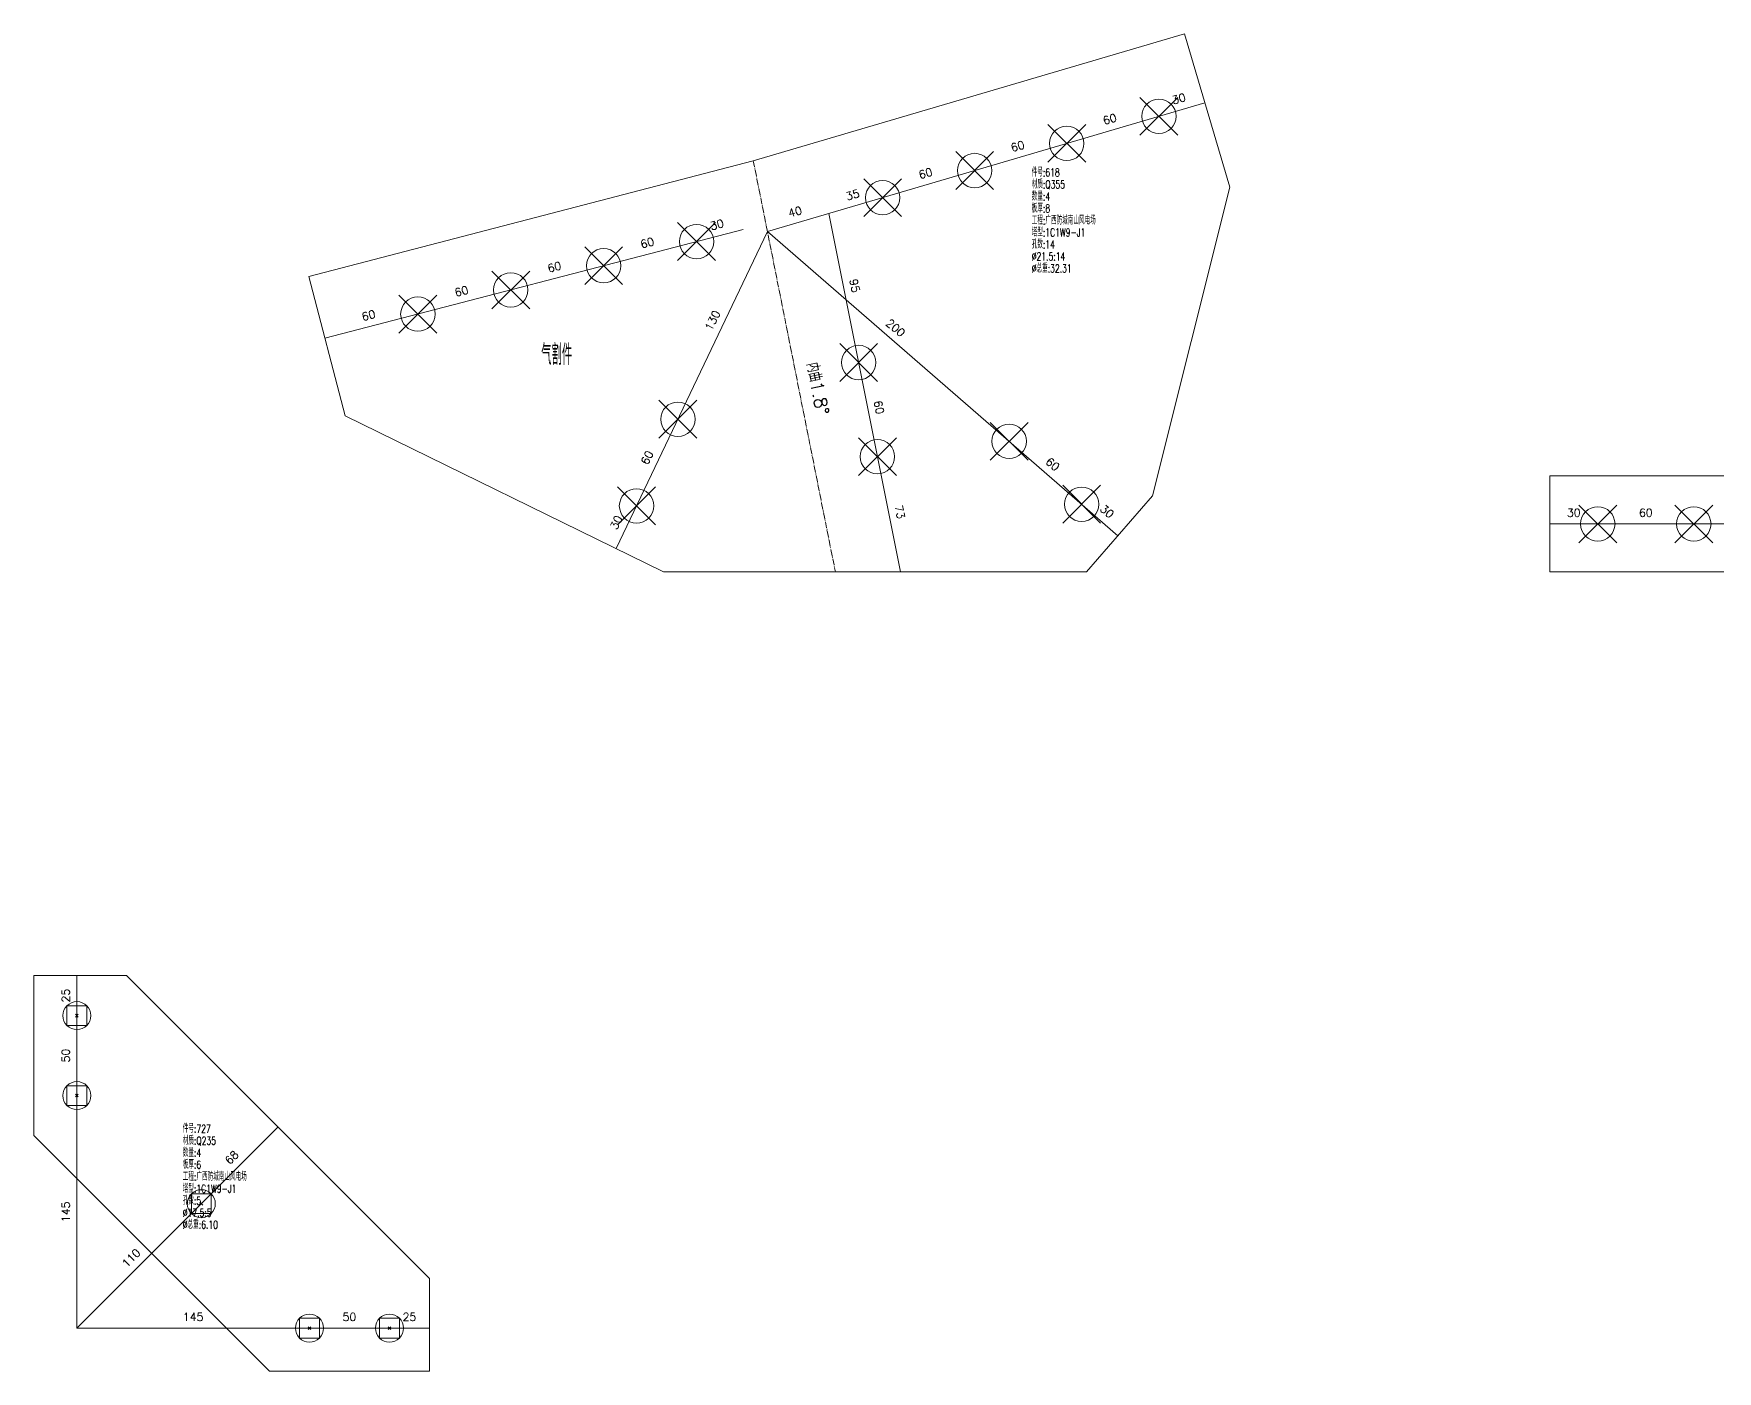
# Model space of a CAD drawing. Extents: x -105 to 10956, y -4548 to 9487.
# Drawn here: x 1539 to 2591, y 1543 to 2380 of the extents above; entities that cross this region are included whole.
import ezdxf
from ezdxf.enums import TextEntityAlignment as Align

# ---------------------------------------------------------------- set-up
doc = ezdxf.new("R2010")
doc.units = 0
doc.header["$MEASUREMENT"] = 0
doc.linetypes.add('制弯线', pattern=[5.9, 4, -0.5, 0.2, -0.5, 0.2, -0.5])
doc.layers.get('0').update_dxf_attribs({"linetype": 'CONTINUOUS', "lineweight": 25})
doc.layers.add('1', color=7, linetype='CONTINUOUS', lineweight=25)
doc.layers.add('2', color=7, linetype='CONTINUOUS', lineweight=25)
doc.styles.get("Standard").update_dxf_attribs({"font": 'simplex.shx', "width": 0.7, "height": 3, "bigfont": 'gbhzfs.shx'})

msp = doc.modelspace()

# ---------------------------------------------------------------- linework, layer by layer
at = {"layer": '1', "color": 7, "linetype": 'Continuous', "lineweight": 18}
for p, q in [((2258.11255, 2379.52882), (1988.56172, 2300.13521)), ((2286.36753, 2283.60355), (2258.11255, 2379.52882)), ((1988.56172, 2300.13521), (1710.79712, 2227.82927)), ((2238.07605, 2090.65896), (2286.36753, 2283.60355)), ((1710.79712, 2227.82927), (1733.47188, 2140.73245)), ((1733.47188, 2140.73245), (1932.4524, 2043.08326)), ((2726.36753, 2103.08326), (2486.36753, 2103.08326)), ((2486.36753, 2103.08326), (2486.36753, 2043.08326)), ((2196.77849, 2043.08326), (2238.07605, 2090.65896)), ((1932.4524, 2043.08326), (2196.77849, 2043.08326)), ((2486.36753, 2043.08326), (2726.36753, 2043.08326)), ((1596.83236, 1790.74766), (1538.83236, 1790.74766)), ((1538.83236, 1790.74766), (1538.83236, 1690.74766)), ((1786.18445, 1601.39557), (1596.83236, 1790.74766)), ((1538.83236, 1690.74766), (1686.18445, 1543.39557)), ((1786.18445, 1543.39557), (1786.18445, 1601.39557)), ((1686.18445, 1543.39557), (1786.18445, 1543.39557))]:
    msp.add_line(p, q, dxfattribs=at)
at = {"layer": '1', "color": 7, "linetype": 'Continuous', "lineweight": 13}
for p, q in [((2230.22472, 2316.06096), (2253.87472, 2339.71096)), ((2253.87472, 2316.06096), (2230.22472, 2339.71096)), ((2172.66956, 2299.10797), (2196.31956, 2322.75797)), ((2196.31956, 2299.10797), (2172.66956, 2322.75797)), ((2115.1144, 2282.15499), (2138.7644, 2305.80499)), ((2138.7644, 2282.15499), (2115.1144, 2305.80499)), ((2057.55924, 2265.20201), (2081.20924, 2288.85201)), ((2081.20924, 2265.20201), (2057.55924, 2288.85201)), ((1941.30792, 2237.76061), (1964.95792, 2261.41061)), ((1964.95792, 2237.76061), (1941.30792, 2261.41061)), ((1883.24339, 2222.6441), (1906.89339, 2246.2941)), ((1906.89339, 2222.6441), (1883.24339, 2246.2941)), ((1825.17885, 2207.52759), (1848.82885, 2231.17759)), ((1848.82885, 2207.52759), (1825.17885, 2231.17759)), ((1767.11432, 2192.41108), (1790.76432, 2216.06108)), ((1790.76432, 2192.41108), (1767.11432, 2216.06108)), ((2042.58439, 2162.15119), (2066.23439, 2185.80119)), ((2066.23439, 2162.15119), (2042.58439, 2185.80119)), ((1929.61197, 2126.69553), (1953.26197, 2150.34553)), ((1953.26197, 2126.69553), (1929.61197, 2150.34553)), ((2136.65277, 2112.90862), (2160.30277, 2136.55862)), ((2160.30277, 2112.90862), (2136.65277, 2136.55862)), ((2054.33112, 2103.31232), (2077.98112, 2126.96232)), ((2077.98112, 2103.31232), (2054.33112, 2126.96232)), ((1903.76776, 2072.54688), (1927.41776, 2096.19688)), ((1927.41776, 2072.54688), (1903.76776, 2096.19688)), ((2181.9636, 2073.57844), (2205.6136, 2097.22844)), ((2205.6136, 2073.57844), (2181.9636, 2097.22844)), ((2504.54253, 2061.25826), (2528.19253, 2084.90826)), ((2528.19253, 2061.25826), (2504.54253, 2084.90826)), ((2564.54253, 2061.25826), (2588.19253, 2084.90826)), ((2588.19253, 2061.25826), (2564.54253, 2084.90826)), ((1559.64611, 1759.56141), (1559.64611, 1771.93391)), ((1559.64611, 1771.93391), (1572.01861, 1771.93391)), ((1572.01861, 1771.93391), (1572.01861, 1759.56141)), ((1572.01861, 1759.56141), (1559.64611, 1759.56141)), ((1564.95736, 1764.87266), (1566.70736, 1766.62266)), ((1566.70736, 1764.87266), (1564.95736, 1766.62266)), ((1559.64611, 1709.56141), (1559.64611, 1721.93391)), ((1559.64611, 1721.93391), (1572.01861, 1721.93391)), ((1564.95736, 1714.87266), (1566.70736, 1716.62266)), ((1566.70736, 1714.87266), (1564.95736, 1716.62266)), ((1572.01861, 1721.93391), (1572.01861, 1709.56141)), ((1572.01861, 1709.56141), (1559.64611, 1709.56141)), ((1637.42533, 1641.98711), (1637.42533, 1654.35961)), ((1637.42533, 1654.35961), (1649.79783, 1654.35961)), ((1649.79783, 1654.35961), (1649.79783, 1641.98711)), ((1649.79783, 1641.98711), (1637.42533, 1641.98711)), ((1642.73658, 1647.29836), (1644.48658, 1649.04836)), ((1644.48658, 1647.29836), (1642.73658, 1649.04836)), ((1704.99821, 1564.20931), (1704.99821, 1576.58181)), ((1704.99821, 1576.58181), (1717.37071, 1576.58181)), ((1710.30946, 1569.52056), (1712.05946, 1571.27056)), ((1712.05946, 1569.52056), (1710.30946, 1571.27056)), ((1717.37071, 1576.58181), (1717.37071, 1564.20931)), ((1754.99821, 1564.20931), (1754.99821, 1576.58181)), ((1754.99821, 1576.58181), (1767.37071, 1576.58181)), ((1760.30946, 1569.52056), (1762.05946, 1571.27056)), ((1762.05946, 1569.52056), (1760.30946, 1571.27056)), ((1767.37071, 1576.58181), (1767.37071, 1564.20931)), ((1717.37071, 1564.20931), (1704.99821, 1564.20931)), ((1767.37071, 1564.20931), (1754.99821, 1564.20931))]:
    msp.add_line(p, q, dxfattribs=at)
for centre, radius in [((2242.04972, 2327.88596), 10.75), ((2184.49456, 2310.93297), 10.75), ((2126.9394, 2293.97999), 10.75), ((2069.38424, 2277.02701), 10.75), ((1953.13292, 2249.58561), 10.75), ((1895.06839, 2234.4691), 10.75), ((1837.00385, 2219.35259), 10.75), ((1778.93932, 2204.23608), 10.75), ((2054.40939, 2173.97619), 10.75), ((1941.43697, 2138.52053), 10.75), ((2066.15612, 2115.13732), 10.75), ((2148.47777, 2124.73362), 10.75), ((1915.59276, 2084.37188), 10.75), ((2193.7886, 2085.40344), 10.75), ((2516.36753, 2073.08326), 10.75), ((2576.36753, 2073.08326), 10.75), ((1565.83236, 1765.74766), 8.75), ((1565.83236, 1715.74766), 8.75), ((1643.61158, 1648.17336), 8.75), ((1711.18446, 1570.39556), 8.75), ((1761.18446, 1570.39556), 8.75)]:
    msp.add_circle(centre, radius, dxfattribs=at)
at = {"layer": '2', "color": 9, "linetype": 'Continuous', "lineweight": 13}
for p, q in [((1997.42768, 2255.83203), (2270.8273, 2336.36243)), ((2035.81037, 2267.13773), (2080.54114, 2043.08326)), ((1982.16515, 2257.14387), (1720.87479, 2189.11958)), ((1997.42768, 2255.83203), (1902.82569, 2057.62249)), ((1997.44, 2255.83566), (2216.44397, 2065.73833)), ((2486.36753, 2073.08326), (2726.36753, 2073.08326)), ((1565.83236, 1570.39556), (1565.83236, 1790.74766)), ((1565.83376, 1570.39556), (1691.50912, 1696.07091)), ((1565.83376, 1570.39556), (1786.18445, 1570.39556))]:
    msp.add_line(p, q, dxfattribs=at)
at = {"layer": '2', "color": 190, "linetype": '制弯线', "lineweight": 13}
msp.add_line((1988.56172, 2300.13521), (2039.88018, 2043.08326), dxfattribs=at)

# ---------------------------------------------------------------- texts
at = {"color": 3, "linetype": 'Continuous', "insert": (1856.00047, 2185.34652), "char_height": 12.858471, "width": 120.3921945, "attachment_point": 1}
msp.add_mtext('气割件', dxfattribs=at)
at = {"layer": '2', "color": 7, "linetype": 'Continuous', "lineweight": 13}
for s, rotation, p in [('30', 16, (2255.59086, 2335.00195)), ('60', 16, (2212.42449, 2322.28722)), ('60', 16, (2154.86933, 2305.33424)), ('60', 16, (2097.31417, 2288.38126)), ('35', 16, (2051.74965, 2274.96013)), ('30', 15, (1966.89321, 2256.26797)), ('40', 16, (2015.77138, 2264.36264)), ('60', 15, (1923.34483, 2244.93058)), ('60', 15, (1865.28029, 2229.81407)), ('60', 15, (1807.21576, 2214.69756)), ('95', 282, (2048.05182, 2221.1443)), ('60', 15, (1749.15123, 2199.58106)), ('130', 64, (1966.72489, 2198.46849)), ('200', 320, (2074.92541, 2192.5502)), ('60', 282, (2063.2247, 2145.14409)), ('60', 64, (1925.80743, 2112.73842)), ('60', 320, (2173.09971, 2107.33409)), ('73', 282, (2076.29057, 2079.69763)), ('30', 320, (2207.08281, 2077.83644)), ('30', 64, (1906.50179, 2072.2894)), ('25', 90, (1562.83236, 1778.24766)), ('50', 90, (1562.83236, 1740.74766)), ('68', 45, (1665.43903, 1674.24345)), ('145', 90, (1562.83236, 1643.07161)), ('110', 45, (1602.60135, 1611.40578))]:
    msp.add_text(s, height=5, rotation=rotation, dxfattribs=at).set_placement(p, align=Align.BOTTOM_CENTER)
msp.add_text('内曲1.8%%d', height=8, rotation=282, dxfattribs=at).set_placement((2019.12419, 2172.58813), align=Align.BOTTOM_LEFT)
for s, p in [('30', (2501.36753, 2076.08326)), ('60', (2546.36753, 2076.08326)), ('145', (1638.50911, 1573.39556)), ('50', (1736.18446, 1573.39556)), ('25', (1773.68446, 1573.39556))]:
    msp.add_text(s, height=5, dxfattribs=at).set_placement(p, align=Align.BOTTOM_CENTER)
at = {"layer": '2', "color": 7, "linetype": 'Continuous', "lineweight": 13, "char_height": 5, "width": 500, "attachment_point": 1, "line_spacing_factor": 0.9}
for s, insert in [('件号:618\\P材质:Q355\\P数量:4\\P板厚:8\\P工程:广西防城南山风电场\\P塔型:1C1W9-J1\\P孔数:14\\P%%c21.5:14\\P%%c总重:32.31', (2162.58232, 2295.30604)), ('件号:727\\P材质:Q235\\P数量:4\\P板厚:6\\P工程:广西防城南山风电场\\P塔型:1C1W9-J1\\P孔数:5\\P%%c17.5:5\\P%%c总重:6.10', (1632.00841, 1697.57161))]:
    msp.add_mtext(s, dxfattribs=dict(at, insert=insert))

doc.saveas('drawing.dxf')
